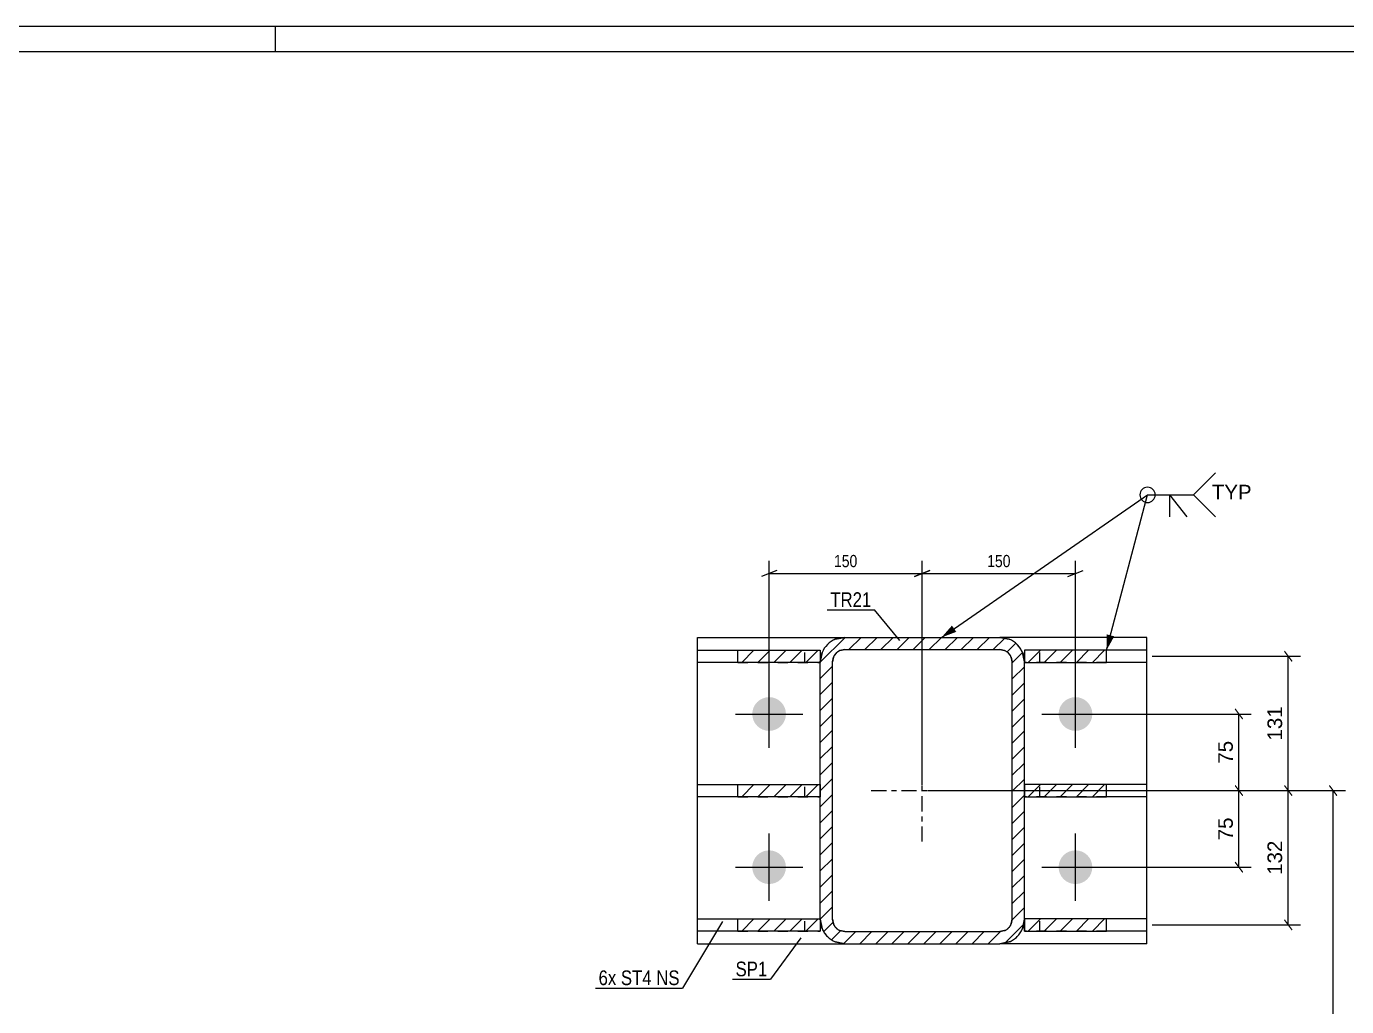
# Model space of a CAD drawing. Header units: millimetres. Extents: x 0 to 841, y 0 to 594.
# Drawn here: x 372.2 to 630.8, y 402 to 594 of the extents above; entities that cross this region are included whole.
import ezdxf

# ---------------------------------------------------------------- set-up
doc = ezdxf.new("R2010")
doc.units = ezdxf.units.MM
doc.linetypes.add('DXK_LINE_DOT2', pattern=[3.9198, 1.9599, -1.9599])
doc.linetypes.add('DXK_LINE_DOT3', pattern=[5.9187, 2.979, -0.9799, 0.9799, -0.9799])
doc.styles.add('Arial', font='ARIAL.TTF', dxfattribs={"height": 0.2})
doc.styles.add('Arial Narrow', font='ARIALN.TTF', dxfattribs={"height": 0.2})

# ---------------------------------------------------------------- blocks, each defined once
blk = doc.blocks.new('Unknown-389632061-1163')
at = {"color": 5, "linetype": 'Continuous'}
for p, q in [((841, 594), (0, 594)), ((421, 589), (421, 594)), ((836, 589), (5, 589))]:
    blk.add_line(p, q, dxfattribs=at)
blk = doc.blocks.new('Part-389632061-2125 - 2024')
at = {"linetype": 'Continuous'}
h = blk.add_hatch(dxfattribs=at)
h.set_pattern_fill('', scale=0.7, style=0, pattern_type=0)
h.set_pattern_definition([(45, (511.5647, 419.2399), (-1.57154, 1.57154), [])])
h.paths.add_polyline_path([(527.67, 419.24), (511.56, 419.24), (511.56, 416.84), (527.67, 416.84)])
at = {"color": 2, "linetype": 'Continuous'}
for p, q in [((503.67, 419.24), (511.56, 419.24)), ((503.67, 416.84), (503.67, 419.24)), ((511.56, 419.24), (527.67, 419.24)), ((511.56, 416.84), (511.56, 419.24)), ((527.67, 419.24), (527.67, 416.84)), ((511.56, 416.84), (503.67, 416.84)), ((527.67, 416.84), (511.56, 416.84))]:
    blk.add_line(p, q, dxfattribs=at)
at = {"color": 7, "linetype": 'DXK_LINE_DOT2'}
for p, q in [((511.56, 419.24), (527.67, 419.24)), ((524.67, 416.84), (524.67, 419.24)), ((527.67, 419.24), (527.67, 416.84)), ((511.56, 416.84), (527.67, 416.84))]:
    blk.add_line(p, q, dxfattribs=at)
blk = doc.blocks.new('Part-389632061-2115 - 2024')
at = {"linetype": 'Continuous'}
h = blk.add_hatch(dxfattribs=at)
h.set_pattern_fill('', scale=0.7, style=0, pattern_type=0)
h.set_pattern_definition([(45, (511.5647, 445.5399), (-1.57154, 1.57154), [])])
h.paths.add_polyline_path([(527.67, 445.54), (511.56, 445.54), (511.56, 443.14), (527.67, 443.14)])
at = {"color": 2, "linetype": 'Continuous'}
for p, q in [((503.67, 445.54), (511.56, 445.54)), ((503.67, 443.14), (503.67, 445.54)), ((511.56, 445.54), (527.67, 445.54)), ((511.56, 443.14), (511.56, 445.54)), ((527.67, 445.54), (527.67, 443.14)), ((511.56, 443.14), (503.67, 443.14)), ((527.67, 443.14), (511.56, 443.14))]:
    blk.add_line(p, q, dxfattribs=at)
at = {"color": 7, "linetype": 'DXK_LINE_DOT2'}
for p, q in [((511.56, 445.54), (527.67, 445.54)), ((524.67, 443.14), (524.67, 445.54)), ((527.67, 445.54), (527.67, 443.14)), ((511.56, 443.14), (527.67, 443.14))]:
    blk.add_line(p, q, dxfattribs=at)
blk = doc.blocks.new('Part-389632061-2120 - 2024')
at = {"linetype": 'Continuous'}
h = blk.add_hatch(dxfattribs=at)
h.set_pattern_fill('', scale=0.7, style=0, pattern_type=0)
h.set_pattern_definition([(45, (511.5647, 471.8399), (-1.57154, 1.57154), [])])
h.paths.add_polyline_path([(527.67, 471.84), (511.56, 471.84), (511.56, 469.44), (527.67, 469.44)])
at = {"color": 2, "linetype": 'Continuous'}
for p, q in [((503.67, 471.84), (511.56, 471.84)), ((503.67, 469.44), (503.67, 471.84)), ((511.56, 471.84), (527.67, 471.84)), ((511.56, 469.44), (511.56, 471.84)), ((527.67, 471.84), (527.67, 469.44)), ((511.56, 469.44), (503.67, 469.44)), ((527.67, 469.44), (511.56, 469.44))]:
    blk.add_line(p, q, dxfattribs=at)
at = {"color": 7, "linetype": 'DXK_LINE_DOT2'}
for p, q in [((511.56, 471.84), (527.67, 471.84)), ((524.67, 469.44), (524.67, 471.84)), ((527.67, 471.84), (527.67, 469.44)), ((511.56, 469.44), (527.67, 469.44))]:
    blk.add_line(p, q, dxfattribs=at)
blk = doc.blocks.new('Part-389632061-2088 - 2024')
at = {"color": 2, "linetype": 'Continuous'}
for p, q in [((503.67, 414.34), (503.67, 474.34)), ((503.67, 474.34), (532.47, 474.34)), ((591.67, 474.34), (562.87, 474.34)), ((591.67, 414.34), (591.67, 474.34)), ((503.67, 414.34), (532.47, 414.34)), ((591.67, 414.34), (562.87, 414.34))]:
    blk.add_line(p, q, dxfattribs=at)
at = {"color": 7, "linetype": 'DXK_LINE_DOT2'}
for p, q in [((532.47, 474.34), (562.87, 474.34)), ((532.47, 414.34), (562.87, 414.34))]:
    blk.add_line(p, q, dxfattribs=at)
blk = doc.blocks.new('Part-389632061-2100 - 2024')
at = {"linetype": 'Continuous'}
h = blk.add_hatch(dxfattribs=at)
h.set_pattern_fill('', scale=0.7, style=0, pattern_type=0)
h.set_pattern_definition([(45, (567.6686, 445.5399), (-1.57154, 1.57154), [])])
h.paths.add_polyline_path([(583.77, 445.54), (567.67, 445.54), (567.67, 443.14), (583.77, 443.14)])
at = {"color": 7, "linetype": 'DXK_LINE_DOT2'}
for p, q in [((567.67, 443.14), (567.67, 445.54)), ((583.77, 445.54), (567.67, 445.54)), ((570.67, 443.14), (570.67, 445.54)), ((583.77, 443.14), (567.67, 443.14))]:
    blk.add_line(p, q, dxfattribs=at)
at = {"color": 2, "linetype": 'Continuous'}
for p, q in [((583.77, 445.54), (567.67, 445.54)), ((567.67, 445.54), (567.67, 443.14)), ((591.67, 445.54), (583.77, 445.54)), ((583.77, 443.14), (583.77, 445.54)), ((591.67, 443.14), (591.67, 445.54)), ((567.67, 443.14), (583.77, 443.14)), ((591.67, 443.14), (583.77, 443.14))]:
    blk.add_line(p, q, dxfattribs=at)
blk = doc.blocks.new('Part-389632061-2105 - 2024')
at = {"linetype": 'Continuous'}
h = blk.add_hatch(dxfattribs=at)
h.set_pattern_fill('', scale=0.7, style=0, pattern_type=0)
h.set_pattern_definition([(45, (567.6686, 471.8399), (-1.57154, 1.57154), [])])
h.paths.add_polyline_path([(583.77, 471.84), (567.67, 471.84), (567.67, 469.44), (583.77, 469.44)])
at = {"color": 7, "linetype": 'DXK_LINE_DOT2'}
for p, q in [((567.67, 469.44), (567.67, 471.84)), ((583.77, 471.84), (567.67, 471.84)), ((570.67, 469.44), (570.67, 471.84)), ((583.77, 469.44), (567.67, 469.44))]:
    blk.add_line(p, q, dxfattribs=at)
at = {"color": 2, "linetype": 'Continuous'}
for p, q in [((583.77, 471.84), (567.67, 471.84)), ((567.67, 471.84), (567.67, 469.44)), ((591.67, 471.84), (583.77, 471.84)), ((583.77, 469.44), (583.77, 471.84)), ((591.67, 469.44), (591.67, 471.84)), ((567.67, 469.44), (583.77, 469.44)), ((591.67, 469.44), (583.77, 469.44))]:
    blk.add_line(p, q, dxfattribs=at)
blk = doc.blocks.new('Part-389632061-2110 - 2024')
at = {"linetype": 'Continuous'}
h = blk.add_hatch(dxfattribs=at)
h.set_pattern_fill('', scale=0.7, style=0, pattern_type=0)
h.set_pattern_definition([(45, (567.6686, 419.2399), (-1.57154, 1.57154), [])])
h.paths.add_polyline_path([(583.77, 419.24), (567.67, 419.24), (567.67, 416.84), (583.77, 416.84)])
at = {"color": 7, "linetype": 'DXK_LINE_DOT2'}
for p, q in [((567.67, 416.84), (567.67, 419.24)), ((583.77, 419.24), (567.67, 419.24)), ((570.67, 416.84), (570.67, 419.24)), ((583.77, 416.84), (567.67, 416.84))]:
    blk.add_line(p, q, dxfattribs=at)
at = {"color": 2, "linetype": 'Continuous'}
for p, q in [((583.77, 419.24), (567.67, 419.24)), ((567.67, 419.24), (567.67, 416.84)), ((591.67, 419.24), (583.77, 419.24)), ((583.77, 416.84), (583.77, 419.24)), ((591.67, 416.84), (591.67, 419.24)), ((567.67, 416.84), (583.77, 416.84)), ((591.67, 416.84), (583.77, 416.84))]:
    blk.add_line(p, q, dxfattribs=at)
blk = doc.blocks.new('Part-389632061-2136 - 2024')
at = {"linetype": 'Continuous'}
h = blk.add_hatch(dxfattribs=at)
h.set_pattern_fill('', scale=0.7, style=0, pattern_type=0)
h.set_pattern_definition([(45, (567.3032, 471.3767), (-1.571545, 1.571545), [])])
h.paths.add_polyline_path([(567.67, 469.54), (567.3, 471.38), (566.26, 472.93), (564.71, 473.97), (562.87, 474.34), (532.47, 474.34), (530.63, 473.97), (529.07, 472.93), (528.03, 471.38), (527.67, 469.54), (527.67, 419.14), (528.03, 417.3), (529.07, 415.75), (530.63, 414.71), (532.47, 414.34), (562.87, 414.34), (564.71, 414.71), (566.26, 415.75), (567.3, 417.3), (567.67, 419.14)])
h.paths.add_polyline_path([(565.09, 418.22), (564.57, 417.44), (563.79, 416.92), (562.87, 416.74), (532.47, 416.74), (531.55, 416.92), (530.77, 417.44), (530.25, 418.22), (530.07, 419.14), (530.07, 469.54), (530.25, 470.46), (530.77, 471.24), (531.55, 471.76), (532.47, 471.94), (562.87, 471.94), (563.79, 471.76), (564.57, 471.24), (565.09, 470.46), (565.27, 469.54), (565.27, 419.14)])
at = {"color": 7, "linetype": 'DXK_LINE_DOT2'}
for p, q in [((530.63, 473.97), (532.47, 474.34)), ((532.47, 474.34), (562.87, 474.34)), ((562.87, 474.34), (564.71, 473.97)), ((527.67, 469.54), (528.03, 471.38)), ((532.47, 471.94), (531.55, 471.76)), ((532.47, 471.94), (562.87, 471.94)), ((563.79, 471.76), (562.87, 471.94)), ((567.3, 471.38), (567.67, 469.54)), ((527.67, 419.14), (527.67, 469.54)), ((530.25, 470.46), (530.07, 469.54)), ((530.07, 419.14), (530.07, 469.54)), ((565.27, 469.54), (565.09, 470.46)), ((565.27, 419.14), (565.27, 469.54)), ((567.67, 419.14), (567.67, 469.54)), ((528.03, 417.3), (527.67, 419.14)), ((530.07, 419.14), (530.25, 418.22)), ((565.09, 418.22), (565.27, 419.14)), ((567.67, 419.14), (567.3, 417.3)), ((531.55, 416.92), (532.47, 416.74)), ((532.47, 416.74), (562.87, 416.74)), ((562.87, 416.74), (563.79, 416.92)), ((532.47, 414.34), (530.63, 414.71)), ((532.47, 414.34), (562.87, 414.34)), ((564.71, 414.71), (562.87, 414.34))]:
    blk.add_line(p, q, dxfattribs=at)
at = {"color": 2, "linetype": 'Continuous'}
for p, q in [((532.47, 474.34), (530.63, 473.97)), ((532.47, 474.34), (562.87, 474.34)), ((564.71, 473.97), (562.87, 474.34)), ((528.03, 471.38), (527.67, 469.54)), ((531.55, 471.76), (532.47, 471.94)), ((532.47, 471.94), (562.87, 471.94)), ((562.87, 471.94), (563.79, 471.76)), ((567.67, 469.54), (567.3, 471.38)), ((527.67, 419.14), (527.67, 469.54)), ((530.07, 469.54), (530.25, 470.46)), ((530.07, 419.14), (530.07, 469.54)), ((565.09, 470.46), (565.27, 469.54)), ((565.27, 419.14), (565.27, 469.54)), ((567.67, 419.14), (567.67, 469.54)), ((527.67, 419.14), (528.03, 417.3)), ((530.25, 418.22), (530.07, 419.14)), ((565.27, 419.14), (565.09, 418.22)), ((567.3, 417.3), (567.67, 419.14)), ((532.47, 416.74), (531.55, 416.92)), ((532.47, 416.74), (562.87, 416.74)), ((563.79, 416.92), (562.87, 416.74)), ((530.63, 414.71), (532.47, 414.34)), ((532.47, 414.34), (562.87, 414.34)), ((562.87, 414.34), (564.71, 414.71))]:
    blk.add_line(p, q, dxfattribs=at)
at = {"color": 7, "linetype": 'DXK_LINE_DOT3'}
for p, q in [((547.67, 434.34), (547.67, 454.34)), ((537.67, 444.34), (557.67, 444.34))]:
    blk.add_line(p, q, dxfattribs=at)
at = {"color": 7, "linetype": 'DXK_LINE_DOT2'}
for centre, radius, start, end in [((532.47, 469.54), 4.8, 112.5, 157.5), ((562.87, 469.54), 4.8, 22.5, 67.5), ((532.47, 469.54), 2.4, 112.5, 157.5), ((562.87, 469.54), 2.4, 22.5, 67.5), ((532.47, 419.14), 4.8, 202.5, 247.5), ((532.47, 419.14), 2.4, 202.5, 247.5), ((562.87, 419.14), 2.4, 292.5, 337.5), ((562.87, 419.14), 4.8, 292.5, 337.5)]:
    blk.add_arc(centre, radius, start, end, dxfattribs=at)
at = {"color": 2, "linetype": 'Continuous'}
for centre, radius, start, end in [((532.47, 469.54), 4.8, 112.5, 157.5), ((562.87, 469.54), 4.8, 22.5, 67.5), ((532.47, 469.54), 2.4, 112.5, 157.5), ((562.87, 469.54), 2.4, 22.5, 67.5), ((532.47, 419.14), 4.8, 202.5, 247.5), ((532.47, 419.14), 2.4, 202.5, 247.5), ((562.87, 419.14), 2.4, 292.5, 337.5), ((562.87, 419.14), 4.8, 292.5, 337.5)]:
    blk.add_arc(centre, radius, start, end, dxfattribs=at)
blk = doc.blocks.new('Bolt-389632061-2139 - 2024')
at = {"linetype": 'Continuous'}
for points in [[(514.37, 459.34, -1), (520.97, 459.34, -1)], [(574.37, 459.34, -1), (580.97, 459.34, -1)], [(514.37, 429.34, -1), (520.97, 429.34, -1)], [(574.37, 429.34, -1), (580.97, 429.34, -1)]]:
    blk.add_hatch(color=1, dxfattribs=at).paths.add_polyline_path(points)
at = {"color": 1, "linetype": 'Continuous'}
for p, q in [((517.67, 452.74), (517.67, 465.94)), ((577.67, 452.74), (577.67, 465.94)), ((511.07, 459.34), (524.27, 459.34)), ((571.07, 459.34), (584.27, 459.34)), ((517.67, 422.74), (517.67, 435.94)), ((577.67, 422.74), (577.67, 435.94)), ((511.07, 429.34), (524.27, 429.34)), ((571.07, 429.34), (584.27, 429.34))]:
    blk.add_line(p, q, dxfattribs=at)
blk = doc.blocks.new('StraightDimension-389632061-2303 - 2024')
at = {"linetype": 'Continuous'}
for points in [[(627.31, 445.24), (627.46, 445.44), (628.96, 443.44), (628.81, 443.24)], [(628.96, 299.34), (628.81, 299.14), (627.31, 301.14), (627.46, 301.34)]]:
    blk.add_hatch(color=7, dxfattribs=at).paths.add_polyline_path(points)
at = {"color": 7, "linetype": 'Continuous'}
for p, q in [((548.67, 444.34), (630.54, 444.34)), ((628.14, 300.24), (628.14, 444.34)), ((568.67, 300.24), (630.54, 300.24))]:
    blk.add_line(p, q, dxfattribs=at)
at = {"color": 0}
blk.add_wipeout([(627.54, 377.34), (623.34, 377.34), (623.34, 367.24), (627.54, 367.24)], dxfattribs=at)
at = {"color": 3, "style": 'Arial'}
blk.add_text('3190', height=2.865, rotation=90.0002, dxfattribs=at).set_placement((626.94, 367.84))
blk = doc.blocks.new('StraightDimension-389632061-2354 - 2024')
at = {"linetype": 'Continuous'}
for points in [[(608.86, 460.24), (609.01, 460.44), (610.51, 458.44), (610.36, 458.24)], [(610.51, 443.44), (610.36, 443.24), (608.86, 445.24), (609.01, 445.44)]]:
    blk.add_hatch(color=7, dxfattribs=at).paths.add_polyline_path(points)
at = {"color": 7, "linetype": 'Continuous'}
for p, q in [((578.67, 459.34), (612.09, 459.34)), ((609.69, 444.34), (609.69, 459.34)), ((592.67, 444.34), (612.09, 444.34))]:
    blk.add_line(p, q, dxfattribs=at)
at = {"color": 0}
blk.add_wipeout([(609.09, 454.66), (604.89, 454.66), (604.89, 449.02), (609.09, 449.02)], dxfattribs=at)
at = {"color": 3, "style": 'Arial'}
blk.add_text('75', height=2.865, rotation=90.0002, dxfattribs=at).set_placement((608.49, 449.62))
blk = doc.blocks.new('StraightDimension-389632061-2343 - 2024')
at = {"linetype": 'Continuous'}
for points in [[(608.86, 445.24), (609.01, 445.44), (610.51, 443.44), (610.36, 443.24)], [(610.51, 428.44), (610.36, 428.24), (608.86, 430.24), (609.01, 430.44)]]:
    blk.add_hatch(color=7, dxfattribs=at).paths.add_polyline_path(points)
at = {"color": 7, "linetype": 'Continuous'}
for p, q in [((592.67, 444.34), (612.09, 444.34)), ((609.69, 429.34), (609.69, 444.34)), ((578.67, 429.34), (612.09, 429.34))]:
    blk.add_line(p, q, dxfattribs=at)
at = {"color": 0}
blk.add_wipeout([(609.09, 439.66), (604.89, 439.66), (604.89, 434.02), (609.09, 434.02)], dxfattribs=at)
at = {"color": 3, "style": 'Arial'}
blk.add_text('75', height=2.865, rotation=90.0002, dxfattribs=at).set_placement((608.49, 434.62))
blk = doc.blocks.new('StraightDimension-389632061-7259 - 2024')
at = {"color": 7, "linetype": 'Continuous'}
for p, q in [((547.67, 445.34), (547.67, 489.35)), ((577.67, 460.34), (577.67, 489.35)), ((549.17, 487.45), (546.17, 486.25)), ((547.67, 486.85), (577.67, 486.85)), ((576.17, 486.25), (579.17, 487.45))]:
    blk.add_line(p, q, dxfattribs=at)
at = {"color": 0}
blk.add_wipeout([(565.45, 487.6), (565.45, 491.1), (559.88, 491.1), (559.88, 487.6)], dxfattribs=at)
at = {"color": 3, "style": 'Arial Narrow'}
blk.add_text('150', height=2.386, dxfattribs=at).set_placement((560.38, 488.1))
blk = doc.blocks.new('StraightDimension-389632061-2208 - 2024')
at = {"linetype": 'Continuous'}
for points in [[(618.52, 445.24), (618.67, 445.44), (620.17, 443.44), (620.02, 443.24)], [(620.17, 417.14), (620.02, 416.94), (618.52, 418.94), (618.67, 419.14)]]:
    blk.add_hatch(color=7, dxfattribs=at).paths.add_polyline_path(points)
at = {"color": 7, "linetype": 'Continuous'}
for p, q in [((592.67, 444.34), (621.74, 444.34)), ((619.34, 418.04), (619.34, 444.34)), ((592.67, 418.04), (621.74, 418.04))]:
    blk.add_line(p, q, dxfattribs=at)
at = {"color": 0}
blk.add_wipeout([(618.74, 435.13), (614.54, 435.13), (614.54, 427.25), (618.74, 427.25)], dxfattribs=at)
at = {"color": 3, "style": 'Arial'}
blk.add_text('132', height=2.865, rotation=90.0002, dxfattribs=at).set_placement((618.14, 427.85))
blk = doc.blocks.new('StraightDimension-389632061-2215 - 2024')
at = {"linetype": 'Continuous'}
for points in [[(618.52, 471.54), (618.67, 471.74), (620.17, 469.74), (620.02, 469.54)], [(620.17, 443.44), (620.02, 443.24), (618.52, 445.24), (618.67, 445.44)]]:
    blk.add_hatch(color=7, dxfattribs=at).paths.add_polyline_path(points)
at = {"color": 7, "linetype": 'Continuous'}
for p, q in [((592.67, 470.64), (621.74, 470.64)), ((619.34, 444.34), (619.34, 470.64)), ((592.67, 444.34), (621.74, 444.34))]:
    blk.add_line(p, q, dxfattribs=at)
at = {"color": 0}
blk.add_wipeout([(618.74, 461.43), (614.54, 461.43), (614.54, 453.55), (618.74, 453.55)], dxfattribs=at)
at = {"color": 3, "style": 'Arial'}
blk.add_text('131', height=2.865, rotation=90.0002, dxfattribs=at).set_placement((618.14, 454.15))
blk = doc.blocks.new('StraightDimension-389632061-7260 - 2024')
at = {"color": 7, "linetype": 'Continuous'}
for p, q in [((517.67, 460.34), (517.67, 489.35)), ((547.67, 445.34), (547.67, 489.35)), ((519.17, 487.45), (516.17, 486.25)), ((517.67, 486.85), (547.67, 486.85)), ((546.17, 486.25), (549.17, 487.45))]:
    blk.add_line(p, q, dxfattribs=at)
at = {"color": 0}
blk.add_wipeout([(535.45, 487.6), (535.45, 491.1), (529.88, 491.1), (529.88, 487.6)], dxfattribs=at)
at = {"color": 3, "style": 'Arial Narrow'}
blk.add_text('150', height=2.386, dxfattribs=at).set_placement((530.38, 488.1))
blk = doc.blocks.new('WeldMark-389632061-4730 - 2024')
at = {"linetype": 'Continuous'}
for points in [[(554.33, 475.43), (551.44, 474.34), (553.48, 476.66)], [(585.26, 474.55), (583.77, 471.84), (583.81, 474.93)]]:
    blk.add_hatch(color=30, dxfattribs=at).paths.add_polyline_path(points)
at = {"color": 30, "linetype": 'Continuous'}
for p, q in [((551.44, 474.34), (591.78, 502.26)), ((583.77, 471.84), (591.78, 502.26)), ((591.78, 502.26), (600.78, 502.26))]:
    blk.add_line(p, q, dxfattribs=at)
at = {"color": 3, "linetype": 'Continuous'}
for q in [(599.5, 497.97), (596.07, 497.97)]:
    blk.add_line((596.07, 502.26), q, dxfattribs=at)
for start, end in [(90, 270), (270, 90)]:
    blk.add_arc((591.78, 502.26), 1.5, start, end, dxfattribs=at)
at = {"color": 0, "linetype": 'Continuous'}
blk.add_wipeout([(612.16, 501.36), (612.16, 504.36), (604.38, 504.36), (604.38, 501.36)], dxfattribs=at)
blk.add_wipeout([(612.16, 501.36), (612.16, 504.36), (604.38, 504.36), (604.38, 501.36)], dxfattribs=at)
at = {"color": 3, "linetype": 'Continuous'}
for q in [(605.07, 506.54), (605.07, 497.97)]:
    blk.add_line((600.78, 502.26), q, dxfattribs=at)
at = {"color": 3, "linetype": 'Continuous', "style": 'Arial'}
blk.add_text('TYP', height=2.865, dxfattribs=at).set_placement((604.38, 501.36))
blk = doc.blocks.new('MarkSet-389632061-4991 - 2024')
at = {"color": 0}
blk.add_wipeout([(487.74, 406.25), (487.74, 409.25), (484.27, 409.25), (484.27, 406.25)], dxfattribs=at)
blk.add_wipeout([(487.74, 406.25), (487.74, 409.25), (484.27, 409.25), (484.27, 406.25)], dxfattribs=at)
blk.add_wipeout([(494.67, 406.25), (494.67, 409.25), (488.64, 409.25), (488.64, 406.25)], dxfattribs=at)
blk.add_wipeout([(494.67, 406.25), (494.67, 409.25), (488.64, 409.25), (488.64, 406.25)], dxfattribs=at)
at = {"color": 3, "style": 'Arial Narrow'}
blk.add_text('6x', height=2.863, dxfattribs=at).set_placement((484.27, 406.25))
at = {"color": 0}
blk.add_wipeout([(500.13, 406.25), (500.13, 409.25), (495.57, 409.25), (495.57, 406.25)], dxfattribs=at)
blk.add_wipeout([(500.13, 406.25), (500.13, 409.25), (495.57, 409.25), (495.57, 406.25)], dxfattribs=at)
at = {"color": 30, "linetype": 'Continuous'}
for p in [(508.53, 418.7), (483.67, 405.65)]:
    blk.add_line(p, (500.73, 405.65), dxfattribs=at)
at = {"color": 3, "style": 'Arial Narrow'}
for s, p in [('ST4', (488.64, 406.25)), ('NS', (495.57, 406.25))]:
    blk.add_text(s, height=2.863, dxfattribs=at).set_placement(p)
blk = doc.blocks.new('Mark-389632061-2084 - 2024')
at = {"color": 0}
blk.add_wipeout([(517.31, 407.98), (517.31, 410.98), (511.1, 410.98), (511.1, 407.98)], dxfattribs=at)
blk.add_wipeout([(517.31, 407.98), (517.31, 410.98), (511.1, 410.98), (511.1, 407.98)], dxfattribs=at)
at = {"color": 30, "linetype": 'Continuous'}
for p in [(523.88, 415.53), (510.5, 407.38)]:
    blk.add_line(p, (517.91, 407.38), dxfattribs=at)
at = {"color": 3, "style": 'Arial Narrow'}
blk.add_text('SP1', height=2.863, dxfattribs=at).set_placement((511.1, 407.98))
blk = doc.blocks.new('Mark-389632061-2132 - 2024')
at = {"color": 0}
blk.add_wipeout([(537.7, 480.31), (537.7, 483.31), (529.66, 483.31), (529.66, 480.31)], dxfattribs=at)
blk.add_wipeout([(537.7, 480.31), (537.7, 483.31), (529.66, 483.31), (529.66, 480.31)], dxfattribs=at)
at = {"color": 30, "linetype": 'Continuous'}
for p in [(529.06, 479.71), (543.26, 473.74)]:
    blk.add_line(p, (538.3, 479.71), dxfattribs=at)
at = {"color": 3, "style": 'Arial Narrow'}
blk.add_text('TR21', height=2.863, dxfattribs=at).set_placement((529.66, 480.31))

msp = doc.modelspace()

# ---------------------------------------------------------------- block references
for name in ['Unknown-389632061-1163', 'Part-389632061-2088 - 2024', 'Part-389632061-2136 - 2024', 'Part-389632061-2120 - 2024', 'Part-389632061-2105 - 2024', 'Bolt-389632061-2139 - 2024', 'Part-389632061-2115 - 2024', 'Part-389632061-2100 - 2024', 'Part-389632061-2125 - 2024', 'Part-389632061-2110 - 2024']:
    msp.add_blockref(name, (0, 0))

# ---------------------------------------------------------------- next in the draw order: block references
for name in ['StraightDimension-389632061-2303 - 2024', 'MarkSet-389632061-4991 - 2024', 'Mark-389632061-2084 - 2024']:
    msp.add_blockref(name, (0, 0))

# ---------------------------------------------------------------- next in the draw order: block references
msp.add_blockref('StraightDimension-389632061-2354 - 2024', (0, 0))

# ---------------------------------------------------------------- next in the draw order: block references
msp.add_blockref('StraightDimension-389632061-2343 - 2024', (0, 0))

# ---------------------------------------------------------------- next in the draw order: block references
for name in ['StraightDimension-389632061-7259 - 2024', 'StraightDimension-389632061-2208 - 2024']:
    msp.add_blockref(name, (0, 0))

# ---------------------------------------------------------------- next in the draw order: block references
for name in ['StraightDimension-389632061-7260 - 2024', 'StraightDimension-389632061-2215 - 2024']:
    msp.add_blockref(name, (0, 0))

# ---------------------------------------------------------------- next in the draw order: block references
for name in ['WeldMark-389632061-4730 - 2024', 'Mark-389632061-2132 - 2024']:
    msp.add_blockref(name, (0, 0))

doc.saveas('drawing.dxf')
